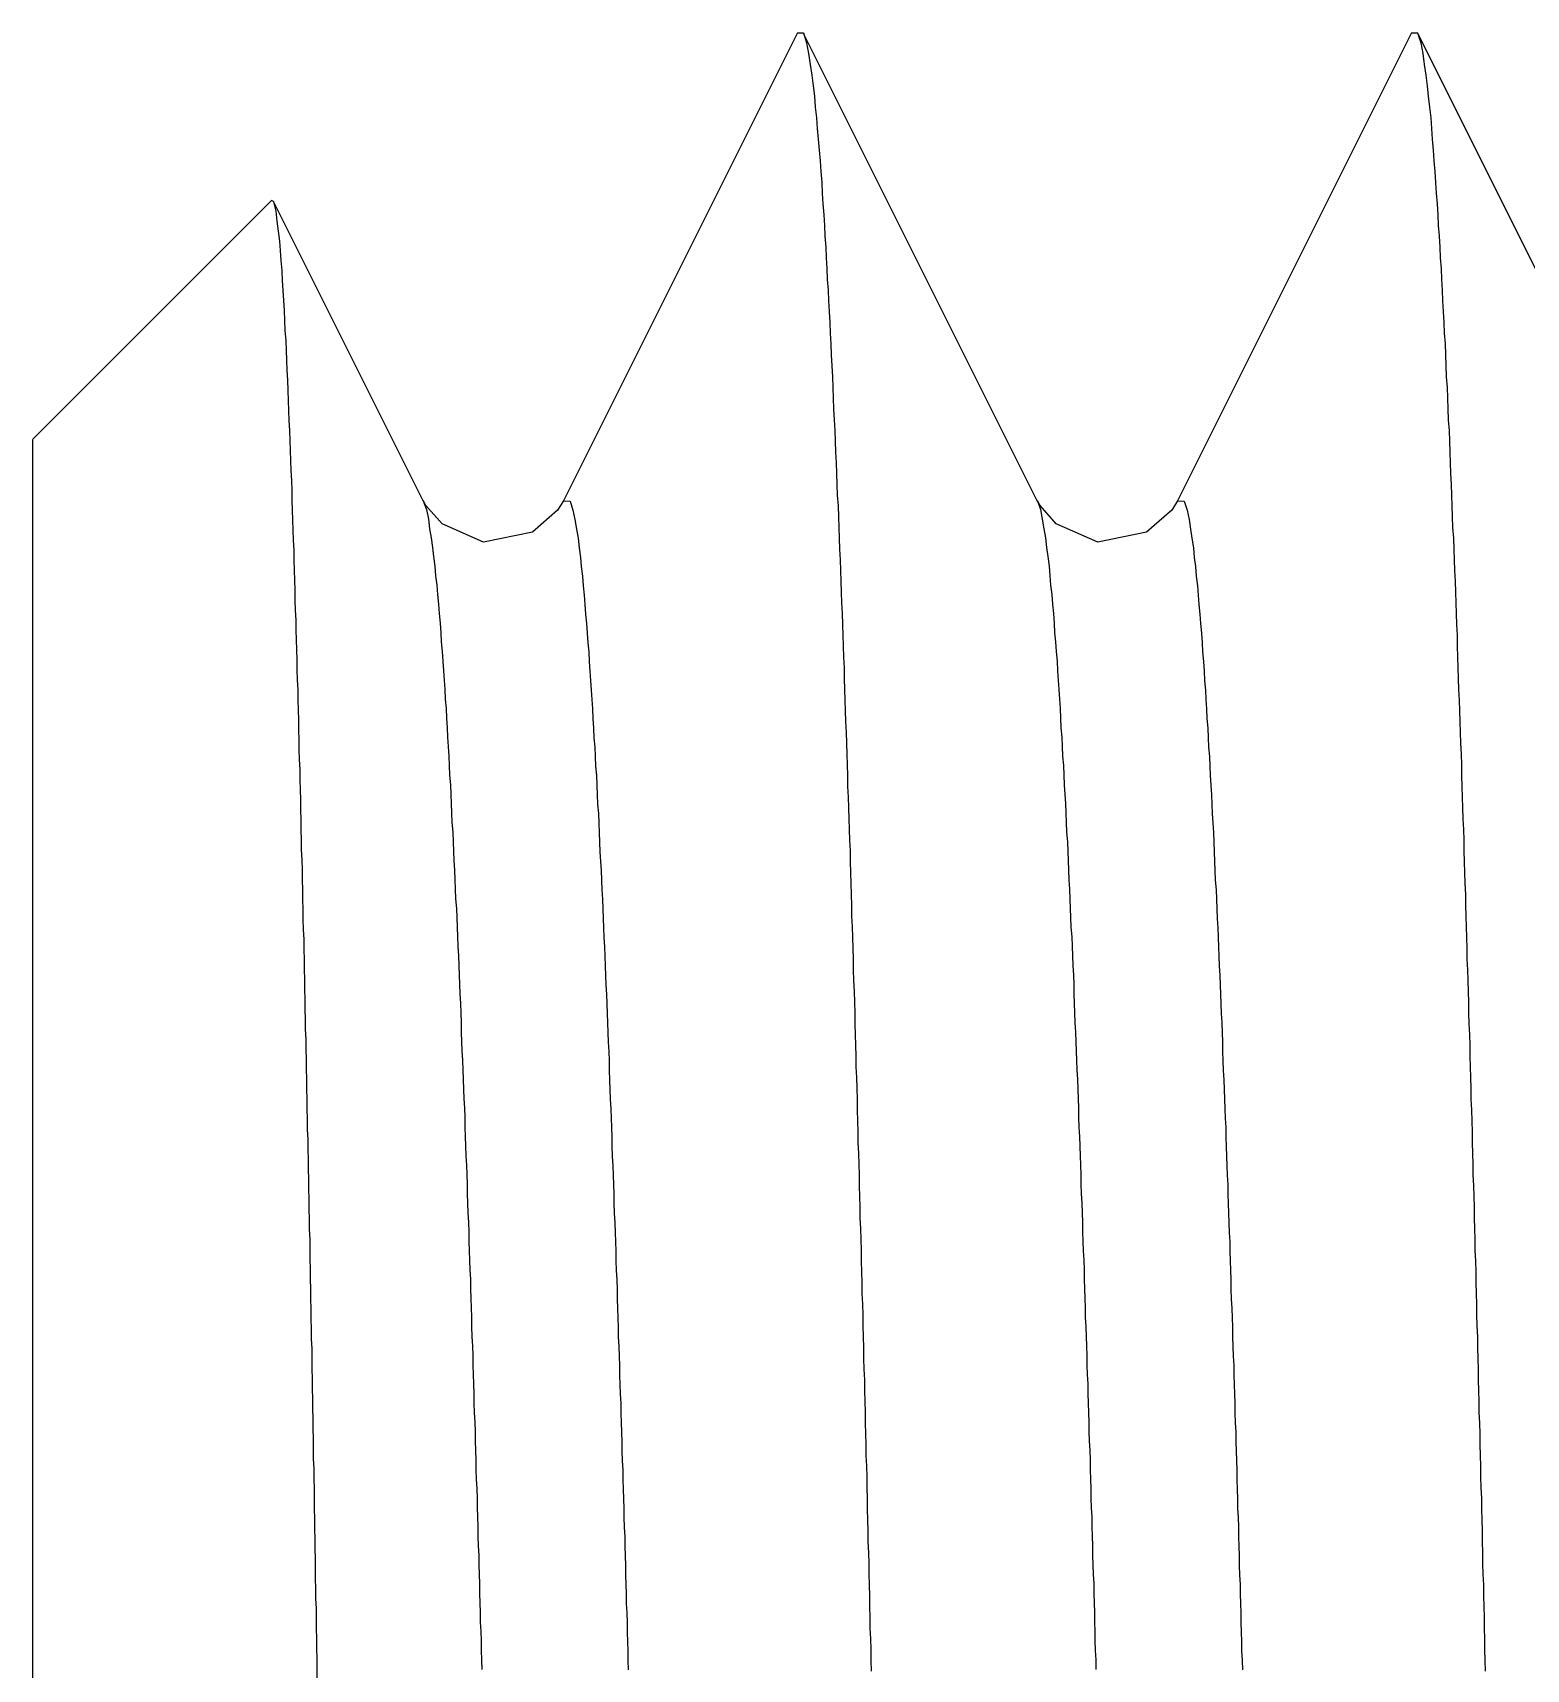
# Model space of a CAD drawing. Header units: millimetres. Extents: x 0 to 5600, y -67 to 2530.
# Drawn here: x 4035.683 to 4039.427, y 942.515 to 946.618 of the extents above; entities that cross this region are included whole.
import ezdxf

# ---------------------------------------------------------------- set-up
doc = ezdxf.new("R2010")
doc.units = ezdxf.units.MM
doc.layers.add('내부선 및 부속', color=4, linetype='Continuous')

msp = doc.modelspace()

# ---------------------------------------------------------------- linework, layer by layer
at = {"layer": '내부선 및 부속', "linetype": 'Continuous'}
for p, q in [((4037.6, 946.6177), (4037.0131, 945.4446)), ((4037.6, 946.6177), (4037.6146, 946.6177)), ((4038.2014, 945.4446), (4037.6146, 946.6177)), ((4039.1398, 946.6177), (4038.553, 945.4446)), ((4039.1398, 946.6177), (4039.1544, 946.6177)), ((4039.7413, 945.4446), (4039.1544, 946.6177)), ((4035.6825, 945.5985), (4036.2813, 946.1973)), ((4036.2863, 946.1948), (4036.2813, 946.1973)), ((4036.6616, 945.4446), (4036.2863, 946.1948)), ((4035.6825, 914.8023), (4035.6825, 945.5982))]:
    msp.add_line(p, q, dxfattribs=at)
at = {"layer": '내부선 및 부속', "linetype": 'Continuous', "flags": 128}
for points in [[(4037.6148, 946.6175), (4037.6228, 946.5925), (4037.6278, 946.5655), (4037.6318, 946.5385), (4037.6358, 946.5115), (4037.6398, 946.4845), (4037.6428, 946.4585), (4037.6448, 946.4315), (4037.6478, 946.4045), (4037.6498, 946.3775), (4037.6518, 946.3505), (4037.6548, 946.3235), (4037.6568, 946.2965), (4037.6588, 946.2695), (4037.6608, 946.2425), (4037.6618, 946.2155), (4037.6638, 946.1885), (4037.6658, 946.1615), (4037.6678, 946.1345), (4037.6688, 946.1075), (4037.6708, 946.0805), (4037.6718, 946.0535), (4037.6738, 946.0265), (4037.6748, 945.9995), (4037.6768, 945.9725), (4037.6778, 945.9455), (4037.6798, 945.9185), (4037.6808, 945.8915), (4037.6818, 945.8645), (4037.6838, 945.8375), (4037.6848, 945.8105), (4037.6858, 945.7825), (4037.6878, 945.7555), (4037.6888, 945.7285), (4037.6898, 945.7015), (4037.6908, 945.6745), (4037.6918, 945.6475), (4037.6938, 945.6205), (4037.6948, 945.5935), (4037.6958, 945.5665), (4037.6968, 945.5395), (4037.6978, 945.5125), (4037.6988, 945.4855), (4037.6998, 945.4585), (4037.7018, 945.4315), (4037.7028, 945.4045), (4037.7038, 945.3775), (4037.7048, 945.3505), (4037.7058, 945.3235), (4037.7068, 945.2965), (4037.7078, 945.2695), (4037.7088, 945.2425), (4037.7098, 945.2155), (4037.7108, 945.1885), (4037.7118, 945.1615), (4037.7128, 945.1345), (4037.7138, 945.1075), (4037.7148, 945.0805), (4037.7158, 945.0525), (4037.7168, 945.0255), (4037.7168, 944.9985), (4037.7178, 944.9715), (4037.7188, 944.9445), (4037.7198, 944.9175), (4037.7208, 944.8905), (4037.7218, 944.8635), (4037.7228, 944.8365), (4037.7238, 944.8095), (4037.7248, 944.7825), (4037.7258, 944.7555), (4037.7258, 944.7285), (4037.7268, 944.7015), (4037.7278, 944.6745), (4037.7288, 944.6475), (4037.7298, 944.6205), (4037.7308, 944.5935), (4037.7318, 944.5665), (4037.7318, 944.5395), (4037.7328, 944.5125), (4037.7338, 944.4855), (4037.7348, 944.4575), (4037.7358, 944.4305), (4037.7358, 944.4035), (4037.7368, 944.3765), (4037.7378, 944.3495), (4037.7388, 944.3225), (4037.7398, 944.2955), (4037.7398, 944.2685), (4037.7408, 944.2415), (4037.7418, 944.2145), (4037.7428, 944.1875), (4037.7438, 944.1605), (4037.7438, 944.1335), (4037.7448, 944.1065), (4037.7458, 944.0795), (4037.7468, 944.0525), (4037.7468, 944.0255), (4037.7478, 943.9985), (4037.7488, 943.9715), (4037.7498, 943.9445), (4037.7498, 943.9175), (4037.7498, 943.9175), (4037.7508, 943.8895), (4037.7518, 943.8625), (4037.7518, 943.8355), (4037.7528, 943.8085), (4037.7538, 943.7815), (4037.7548, 943.7545), (4037.7548, 943.7275), (4037.7558, 943.7005), (4037.7568, 943.6735), (4037.7568, 943.6465), (4037.7578, 943.6195), (4037.7588, 943.5925), (4037.7598, 943.5655), (4037.7598, 943.5385), (4037.7608, 943.5115), (4037.7618, 943.4845), (4037.7618, 943.4575), (4037.7628, 943.4305), (4037.7638, 943.4035), (4037.7638, 943.3765), (4037.7648, 943.3485), (4037.7658, 943.3215), (4037.7658, 943.2945), (4037.7668, 943.2675), (4037.7678, 943.2405), (4037.7678, 943.2135), (4037.7688, 943.1865), (4037.7698, 943.1595), (4037.7698, 943.1325), (4037.7708, 943.1055), (4037.7718, 943.0785), (4037.7718, 943.0515), (4037.7728, 943.0245), (4037.7738, 942.9975), (4037.7738, 942.9705), (4037.7748, 942.9435), (4037.7748, 942.9165), (4037.7758, 942.8895), (4037.7768, 942.8625), (4037.7768, 942.8355), (4037.7778, 942.8075), (4037.7788, 942.7805), (4037.7788, 942.7535), (4037.7798, 942.7265), (4037.7808, 942.6995), (4037.7808, 942.6725), (4037.7818, 942.6455), (4037.7818, 942.6185), (4037.7828, 942.5915), (4037.7838, 942.5645), (4037.7838, 942.5375), (4037.7848, 942.5105)], [(4039.1548, 946.6175), (4039.1628, 946.5925), (4039.1678, 946.5655), (4039.1718, 946.5385), (4039.1758, 946.5115), (4039.1788, 946.4845), (4039.1818, 946.4585), (4039.1848, 946.4315), (4039.1878, 946.4045), (4039.1898, 946.3775), (4039.1918, 946.3505), (4039.1938, 946.3235), (4039.1958, 946.2965), (4039.1978, 946.2695), (4039.1998, 946.2425), (4039.2018, 946.2155), (4039.2038, 946.1885), (4039.2058, 946.1615), (4039.2068, 946.1345), (4039.2088, 946.1075), (4039.2108, 946.0805), (4039.2118, 946.0535), (4039.2138, 946.0265), (4039.2148, 945.9995), (4039.2168, 945.9725), (4039.2178, 945.9455), (4039.2188, 945.9185), (4039.2208, 945.8915), (4039.2218, 945.8645), (4039.2238, 945.8375), (4039.2248, 945.8105), (4039.2258, 945.7825), (4039.2268, 945.7555), (4039.2288, 945.7285), (4039.2298, 945.7015), (4039.2308, 945.6745), (4039.2318, 945.6475), (4039.2338, 945.6205), (4039.2348, 945.5935), (4039.2358, 945.5665), (4039.2368, 945.5395), (4039.2378, 945.5125), (4039.2388, 945.4855), (4039.2398, 945.4585), (4039.2408, 945.4315), (4039.2418, 945.4045), (4039.2428, 945.3775), (4039.2448, 945.3505), (4039.2458, 945.3235), (4039.2468, 945.2965), (4039.2478, 945.2695), (4039.2488, 945.2425), (4039.2498, 945.2155), (4039.2508, 945.1885), (4039.2518, 945.1615), (4039.2528, 945.1345), (4039.2538, 945.1075), (4039.2538, 945.0805), (4039.2548, 945.0525), (4039.2558, 945.0255), (4039.2568, 944.9985), (4039.2578, 944.9715), (4039.2588, 944.9445), (4039.2598, 944.9175), (4039.2608, 944.8905), (4039.2618, 944.8635), (4039.2628, 944.8365), (4039.2638, 944.8095), (4039.2648, 944.7825), (4039.2648, 944.7555), (4039.2658, 944.7285), (4039.2668, 944.7015), (4039.2678, 944.6745), (4039.2688, 944.6475), (4039.2698, 944.6205), (4039.2708, 944.5935), (4039.2708, 944.5665), (4039.2718, 944.5395), (4039.2728, 944.5125), (4039.2738, 944.4855), (4039.2748, 944.4575), (4039.2748, 944.4305), (4039.2758, 944.4035), (4039.2768, 944.3765), (4039.2778, 944.3495), (4039.2788, 944.3225), (4039.2788, 944.2955), (4039.2798, 944.2685), (4039.2808, 944.2415), (4039.2818, 944.2145), (4039.2828, 944.1875), (4039.2828, 944.1605), (4039.2838, 944.1335), (4039.2848, 944.1065), (4039.2858, 944.0795), (4039.2858, 944.0525), (4039.2868, 944.0255), (4039.2878, 943.9985), (4039.2888, 943.9715), (4039.2888, 943.9445), (4039.2898, 943.9175), (4039.2898, 943.9175), (4039.2908, 943.8895), (4039.2918, 943.8625), (4039.2918, 943.8355), (4039.2928, 943.8085), (4039.2938, 943.7815), (4039.2938, 943.7545), (4039.2948, 943.7275), (4039.2958, 943.7005), (4039.2968, 943.6735), (4039.2968, 943.6465), (4039.2978, 943.6195), (4039.2988, 943.5925), (4039.2988, 943.5655), (4039.2998, 943.5385), (4039.3008, 943.5115), (4039.3008, 943.4845), (4039.3018, 943.4575), (4039.3028, 943.4305), (4039.3028, 943.4035), (4039.3038, 943.3765), (4039.3048, 943.3485), (4039.3048, 943.3215), (4039.3058, 943.2945), (4039.3068, 943.2675), (4039.3068, 943.2405), (4039.3078, 943.2135), (4039.3088, 943.1865), (4039.3088, 943.1595), (4039.3098, 943.1325), (4039.3108, 943.1055), (4039.3108, 943.0785), (4039.3118, 943.0515), (4039.3128, 943.0245), (4039.3128, 942.9975), (4039.3138, 942.9705), (4039.3148, 942.9435), (4039.3148, 942.9165), (4039.3158, 942.8895), (4039.3168, 942.8625), (4039.3168, 942.8355), (4039.3178, 942.8075), (4039.3178, 942.7805), (4039.3188, 942.7535), (4039.3198, 942.7265), (4039.3198, 942.6995), (4039.3208, 942.6725), (4039.3218, 942.6455), (4039.3218, 942.6185), (4039.3228, 942.5915), (4039.3228, 942.5645), (4039.3238, 942.5375), (4039.3248, 942.5105)], [(4036.3958, 942.4925), (4036.3958, 942.5175), (4036.3958, 942.5425), (4036.3948, 942.5675), (4036.3948, 942.5925), (4036.3938, 942.6175), (4036.3938, 942.6425), (4036.3938, 942.6675), (4036.3928, 942.6925), (4036.3928, 942.7175), (4036.3928, 942.7175), (4036.3918, 942.7425), (4036.3918, 942.7675), (4036.3918, 942.7925), (4036.3908, 942.8175), (4036.3908, 942.8425), (4036.3898, 942.8675), (4036.3898, 942.8925), (4036.3888, 942.9175), (4036.3888, 942.9425), (4036.3888, 942.9675), (4036.3878, 942.9925), (4036.3878, 943.0175), (4036.3868, 943.0425), (4036.3868, 943.0675), (4036.3868, 943.0925), (4036.3858, 943.1185), (4036.3858, 943.1435), (4036.3848, 943.1685), (4036.3848, 943.1935), (4036.3838, 943.2185), (4036.3838, 943.2435), (4036.3828, 943.2685), (4036.3828, 943.2935), (4036.3828, 943.3185), (4036.3818, 943.3435), (4036.3818, 943.3685), (4036.3808, 943.3935), (4036.3808, 943.4185), (4036.3798, 943.4435), (4036.3798, 943.4685), (4036.3788, 943.4935), (4036.3788, 943.5185), (4036.3778, 943.5435), (4036.3778, 943.5685), (4036.3778, 943.5935), (4036.3768, 943.6185), (4036.3768, 943.6435), (4036.3758, 943.6685), (4036.3758, 943.6935), (4036.3748, 943.7185), (4036.3748, 943.7435), (4036.3738, 943.7685), (4036.3738, 943.7935), (4036.3728, 943.8185), (4036.3728, 943.8435), (4036.3718, 943.8685), (4036.3718, 943.8945), (4036.3708, 943.9195), (4036.3708, 943.9445), (4036.3698, 943.9695), (4036.3698, 943.9945), (4036.3688, 944.0195), (4036.3688, 944.0445), (4036.3678, 944.0695), (4036.3678, 944.0945), (4036.3668, 944.1195), (4036.3668, 944.1445), (4036.3658, 944.1695), (4036.3658, 944.1945), (4036.3648, 944.2195), (4036.3648, 944.2445), (4036.3638, 944.2695), (4036.3638, 944.2945), (4036.3628, 944.3195), (4036.3628, 944.3445), (4036.3618, 944.3695), (4036.3608, 944.3945), (4036.3608, 944.4195), (4036.3598, 944.4445), (4036.3598, 944.4695), (4036.3588, 944.4945), (4036.3588, 944.5195), (4036.3578, 944.5445), (4036.3568, 944.5695), (4036.3568, 944.5945), (4036.3558, 944.6195), (4036.3558, 944.6445), (4036.3548, 944.6695), (4036.3548, 944.6945), (4036.3538, 944.7205), (4036.3528, 944.7455), (4036.3528, 944.7705), (4036.3518, 944.7955), (4036.3508, 944.8205), (4036.3508, 944.8455), (4036.3498, 944.8705), (4036.3498, 944.8955), (4036.3488, 944.9205), (4036.3478, 944.9455), (4036.3478, 944.9705), (4036.3468, 944.9955), (4036.3458, 945.0205), (4036.3458, 945.0455), (4036.3448, 945.0705), (4036.3438, 945.0955), (4036.3428, 945.1205), (4036.3428, 945.1455), (4036.3418, 945.1705), (4036.3408, 945.1955), (4036.3408, 945.2205), (4036.3408, 945.2205), (4036.3398, 945.2455), (4036.3388, 945.2705), (4036.3378, 945.2955), (4036.3378, 945.3205), (4036.3368, 945.3455), (4036.3358, 945.3705), (4036.3348, 945.3955), (4036.3338, 945.4205), (4036.3328, 945.4455), (4036.3328, 945.4705), (4036.3318, 945.4955), (4036.3308, 945.5205), (4036.3298, 945.5455), (4036.3288, 945.5705), (4036.3278, 945.5955), (4036.3268, 945.6205), (4036.3258, 945.6455), (4036.3248, 945.6705), (4036.3238, 945.6955), (4036.3228, 945.7205), (4036.3218, 945.7465), (4036.3208, 945.7715), (4036.3198, 945.7965), (4036.3188, 945.8215), (4036.3178, 945.8465), (4036.3158, 945.8715), (4036.3148, 945.8965), (4036.3138, 945.9215), (4036.3118, 945.9465), (4036.3108, 945.9715), (4036.3088, 945.9965), (4036.3078, 946.0215), (4036.3058, 946.0465), (4036.3038, 946.0715), (4036.3018, 946.0955), (4036.2988, 946.1205), (4036.2958, 946.1455), (4036.2928, 946.1705), (4036.2868, 946.1945), (4036.2868, 946.1945)], [(4037.0131, 945.4446), (4036.9986, 945.4211), (4036.9355, 945.3656), (4036.8131, 945.3406), (4036.7088, 945.3866), (4036.6684, 945.4325), (4036.6616, 945.4447)], [(4036.6618, 945.4445), (4036.6698, 945.4225), (4036.6748, 945.3985), (4036.6778, 945.3745), (4036.6818, 945.3515), (4036.6848, 945.3275), (4036.6878, 945.3045), (4036.6908, 945.2805), (4036.6928, 945.2565), (4036.6958, 945.2325), (4036.6978, 945.2095), (4036.6998, 945.1855), (4036.7018, 945.1615), (4036.7038, 945.1375), (4036.7058, 945.1135), (4036.7068, 945.0905), (4036.7088, 945.0665), (4036.7108, 945.0425), (4036.7128, 945.0185), (4036.7138, 944.9945), (4036.7158, 944.9715), (4036.7168, 944.9475), (4036.7188, 944.9235), (4036.7198, 944.8995), (4036.7218, 944.8755), (4036.7228, 944.8515), (4036.7238, 944.8285), (4036.7258, 944.8045), (4036.7268, 944.7805), (4036.7278, 944.7565), (4036.7298, 944.7325), (4036.7308, 944.7085), (4036.7318, 944.6855), (4036.7328, 944.6615), (4036.7338, 944.6375), (4036.7358, 944.6135), (4036.7368, 944.5895), (4036.7378, 944.5655), (4036.7388, 944.5425), (4036.7398, 944.5185), (4036.7408, 944.4945), (4036.7418, 944.4705), (4036.7428, 944.4465), (4036.7448, 944.4225), (4036.7458, 944.3995), (4036.7468, 944.3755), (4036.7478, 944.3515), (4036.7488, 944.3275), (4036.7498, 944.3035), (4036.7508, 944.2795), (4036.7518, 944.2555), (4036.7528, 944.2325), (4036.7538, 944.2085), (4036.7548, 944.1845), (4036.7558, 944.1605), (4036.7568, 944.1365), (4036.7568, 944.1125), (4036.7578, 944.0885), (4036.7588, 944.0655), (4036.7598, 944.0415), (4036.7608, 944.0175), (4036.7618, 943.9935), (4036.7628, 943.9695), (4036.7638, 943.9455), (4036.7648, 943.9225), (4036.7658, 943.8985), (4036.7658, 943.8745), (4036.7668, 943.8505), (4036.7678, 943.8265), (4036.7688, 943.8025), (4036.7698, 943.7785), (4036.7708, 943.7555), (4036.7718, 943.7315), (4036.7718, 943.7075), (4036.7728, 943.6835), (4036.7738, 943.6595), (4036.7748, 943.6355), (4036.7758, 943.6115), (4036.7758, 943.5885), (4036.7768, 943.5645), (4036.7778, 943.5405), (4036.7788, 943.5165), (4036.7798, 943.4925), (4036.7798, 943.4685), (4036.7808, 943.4445), (4036.7818, 943.4215), (4036.7828, 943.3975), (4036.7828, 943.3735), (4036.7838, 943.3495), (4036.7848, 943.3255), (4036.7858, 943.3015), (4036.7858, 943.2775), (4036.7868, 943.2545), (4036.7878, 943.2305), (4036.7888, 943.2065), (4036.7888, 943.1825), (4036.7898, 943.1585), (4036.7908, 943.1345), (4036.7918, 943.1105), (4036.7918, 943.0875), (4036.7928, 943.0635), (4036.7928, 943.0635), (4036.7938, 943.0395), (4036.7938, 943.0155), (4036.7948, 942.9915), (4036.7958, 942.9675), (4036.7968, 942.9435), (4036.7968, 942.9205), (4036.7978, 942.8965), (4036.7988, 942.8725), (4036.7988, 942.8485), (4036.7998, 942.8245), (4036.8008, 942.8005), (4036.8008, 942.7765), (4036.8018, 942.7535), (4036.8028, 942.7295), (4036.8028, 942.7055), (4036.8038, 942.6815), (4036.8048, 942.6575), (4036.8048, 942.6335), (4036.8058, 942.6095), (4036.8068, 942.5865), (4036.8068, 942.5625), (4036.8078, 942.5385), (4036.8088, 942.5145)], [(4037.0128, 945.4445), (4037.0298, 945.4435), (4037.0368, 945.4205), (4037.0418, 945.3975), (4037.0458, 945.3735), (4037.0498, 945.3505), (4037.0528, 945.3265), (4037.0558, 945.3025), (4037.0578, 945.2795), (4037.0608, 945.2555), (4037.0628, 945.2315), (4037.0648, 945.2075), (4037.0668, 945.1845), (4037.0688, 945.1605), (4037.0708, 945.1365), (4037.0728, 945.1125), (4037.0748, 945.0885), (4037.0768, 945.0655), (4037.0778, 945.0415), (4037.0798, 945.0175), (4037.0808, 944.9935), (4037.0828, 944.9695), (4037.0848, 944.9465), (4037.0858, 944.9225), (4037.0868, 944.8985), (4037.0888, 944.8745), (4037.0898, 944.8505), (4037.0918, 944.8265), (4037.0928, 944.8035), (4037.0938, 944.7795), (4037.0958, 944.7555), (4037.0968, 944.7315), (4037.0978, 944.7075), (4037.0988, 944.6835), (4037.1008, 944.6605), (4037.1018, 944.6365), (4037.1028, 944.6125), (4037.1038, 944.5885), (4037.1048, 944.5645), (4037.1058, 944.5405), (4037.1078, 944.5175), (4037.1088, 944.4935), (4037.1098, 944.4695), (4037.1108, 944.4455), (4037.1118, 944.4215), (4037.1128, 944.3975), (4037.1138, 944.3735), (4037.1148, 944.3505), (4037.1158, 944.3265), (4037.1168, 944.3025), (4037.1178, 944.2785), (4037.1188, 944.2545), (4037.1198, 944.2305), (4037.1208, 944.2075), (4037.1218, 944.1835), (4037.1228, 944.1595), (4037.1238, 944.1355), (4037.1248, 944.1115), (4037.1258, 944.0875), (4037.1268, 944.0635), (4037.1278, 944.0405), (4037.1278, 944.0165), (4037.1288, 943.9925), (4037.1298, 943.9685), (4037.1308, 943.9445), (4037.1318, 943.9205), (4037.1328, 943.8965), (4037.1338, 943.8735), (4037.1348, 943.8495), (4037.1348, 943.8255), (4037.1358, 943.8015), (4037.1368, 943.7775), (4037.1378, 943.7535), (4037.1388, 943.7305), (4037.1398, 943.7065), (4037.1398, 943.6825), (4037.1408, 943.6585), (4037.1418, 943.6345), (4037.1428, 943.6105), (4037.1438, 943.5865), (4037.1448, 943.5635), (4037.1448, 943.5395), (4037.1458, 943.5155), (4037.1468, 943.4915), (4037.1478, 943.4675), (4037.1478, 943.4435), (4037.1488, 943.4195), (4037.1498, 943.3965), (4037.1508, 943.3725), (4037.1508, 943.3485), (4037.1518, 943.3245), (4037.1528, 943.3005), (4037.1538, 943.2765), (4037.1538, 943.2525), (4037.1548, 943.2295), (4037.1558, 943.2055), (4037.1568, 943.1815), (4037.1568, 943.1575), (4037.1578, 943.1335), (4037.1588, 943.1095), (4037.1598, 943.0855), (4037.1598, 943.0855), (4037.1598, 943.0625), (4037.1608, 943.0385), (4037.1618, 943.0145), (4037.1618, 942.9905), (4037.1628, 942.9665), (4037.1638, 942.9425), (4037.1648, 942.9185), (4037.1648, 942.8955), (4037.1658, 942.8715), (4037.1668, 942.8475), (4037.1668, 942.8235), (4037.1678, 942.7995), (4037.1688, 942.7755), (4037.1688, 942.7515), (4037.1698, 942.7285), (4037.1708, 942.7045), (4037.1708, 942.6805), (4037.1718, 942.6565), (4037.1728, 942.6325), (4037.1728, 942.6085), (4037.1738, 942.5845), (4037.1748, 942.5615), (4037.1748, 942.5375), (4037.1758, 942.5135)], [(4038.553, 945.4446), (4038.5385, 945.4211), (4038.4753, 945.3656), (4038.3529, 945.3406), (4038.2486, 945.3866), (4038.2082, 945.4325), (4038.2014, 945.4447)], [(4038.2018, 945.4445), (4038.2098, 945.4225), (4038.2138, 945.3985), (4038.2178, 945.3745), (4038.2218, 945.3515), (4038.2248, 945.3275), (4038.2278, 945.3045), (4038.2308, 945.2805), (4038.2328, 945.2565), (4038.2348, 945.2325), (4038.2378, 945.2095), (4038.2398, 945.1855), (4038.2418, 945.1615), (4038.2438, 945.1375), (4038.2448, 945.1135), (4038.2468, 945.0905), (4038.2488, 945.0665), (4038.2508, 945.0425), (4038.2518, 945.0185), (4038.2538, 944.9945), (4038.2558, 944.9715), (4038.2568, 944.9475), (4038.2588, 944.9235), (4038.2598, 944.8995), (4038.2608, 944.8755), (4038.2628, 944.8515), (4038.2638, 944.8285), (4038.2648, 944.8045), (4038.2668, 944.7805), (4038.2678, 944.7565), (4038.2688, 944.7325), (4038.2708, 944.7085), (4038.2718, 944.6855), (4038.2728, 944.6615), (4038.2738, 944.6375), (4038.2748, 944.6135), (4038.2768, 944.5895), (4038.2778, 944.5655), (4038.2788, 944.5425), (4038.2798, 944.5185), (4038.2808, 944.4945), (4038.2818, 944.4705), (4038.2828, 944.4465), (4038.2838, 944.4225), (4038.2848, 944.3995), (4038.2858, 944.3755), (4038.2878, 944.3515), (4038.2888, 944.3275), (4038.2898, 944.3035), (4038.2908, 944.2795), (4038.2918, 944.2555), (4038.2928, 944.2325), (4038.2928, 944.2085), (4038.2938, 944.1845), (4038.2948, 944.1605), (4038.2958, 944.1365), (4038.2968, 944.1125), (4038.2978, 944.0885), (4038.2988, 944.0655), (4038.2998, 944.0415), (4038.3008, 944.0175), (4038.3018, 943.9935), (4038.3028, 943.9695), (4038.3038, 943.9455), (4038.3048, 943.9225), (4038.3048, 943.8985), (4038.3058, 943.8745), (4038.3068, 943.8505), (4038.3078, 943.8265), (4038.3088, 943.8025), (4038.3098, 943.7785), (4038.3108, 943.7555), (4038.3108, 943.7315), (4038.3118, 943.7075), (4038.3128, 943.6835), (4038.3138, 943.6595), (4038.3148, 943.6355), (4038.3148, 943.6115), (4038.3158, 943.5885), (4038.3168, 943.5645), (4038.3178, 943.5405), (4038.3188, 943.5165), (4038.3188, 943.4925), (4038.3198, 943.4685), (4038.3208, 943.4445), (4038.3218, 943.4215), (4038.3218, 943.3975), (4038.3228, 943.3735), (4038.3238, 943.3495), (4038.3248, 943.3255), (4038.3258, 943.3015), (4038.3258, 943.2775), (4038.3268, 943.2545), (4038.3278, 943.2305), (4038.3278, 943.2065), (4038.3288, 943.1825), (4038.3298, 943.1585), (4038.3308, 943.1345), (4038.3308, 943.1105), (4038.3318, 943.0875), (4038.3328, 943.0635), (4038.3328, 943.0635), (4038.3338, 943.0395), (4038.3338, 943.0155), (4038.3348, 942.9915), (4038.3358, 942.9675), (4038.3358, 942.9435), (4038.3368, 942.9205), (4038.3378, 942.8965), (4038.3378, 942.8725), (4038.3388, 942.8485), (4038.3398, 942.8245), (4038.3398, 942.8005), (4038.3408, 942.7765), (4038.3418, 942.7535), (4038.3428, 942.7295), (4038.3428, 942.7055), (4038.3438, 942.6815), (4038.3448, 942.6575), (4038.3448, 942.6335), (4038.3458, 942.6095), (4038.3458, 942.5865), (4038.3468, 942.5625), (4038.3478, 942.5385), (4038.3478, 942.5145)], [(4038.5528, 945.4445), (4038.5698, 945.4435), (4038.5768, 945.4205), (4038.5818, 945.3975), (4038.5858, 945.3735), (4038.5888, 945.3505), (4038.5928, 945.3265), (4038.5948, 945.3025), (4038.5978, 945.2795), (4038.5998, 945.2555), (4038.6028, 945.2315), (4038.6048, 945.2075), (4038.6068, 945.1845), (4038.6088, 945.1605), (4038.6108, 945.1365), (4038.6128, 945.1125), (4038.6148, 945.0885), (4038.6158, 945.0655), (4038.6178, 945.0415), (4038.6198, 945.0175), (4038.6208, 944.9935), (4038.6228, 944.9695), (4038.6238, 944.9465), (4038.6258, 944.9225), (4038.6268, 944.8985), (4038.6288, 944.8745), (4038.6298, 944.8505), (4038.6308, 944.8265), (4038.6328, 944.8035), (4038.6338, 944.7795), (4038.6348, 944.7555), (4038.6368, 944.7315), (4038.6378, 944.7075), (4038.6388, 944.6835), (4038.6398, 944.6605), (4038.6418, 944.6365), (4038.6428, 944.6125), (4038.6438, 944.5885), (4038.6448, 944.5645), (4038.6458, 944.5405), (4038.6468, 944.5175), (4038.6478, 944.4935), (4038.6498, 944.4695), (4038.6508, 944.4455), (4038.6518, 944.4215), (4038.6528, 944.3975), (4038.6538, 944.3735), (4038.6548, 944.3505), (4038.6558, 944.3265), (4038.6568, 944.3025), (4038.6578, 944.2785), (4038.6588, 944.2545), (4038.6598, 944.2305), (4038.6608, 944.2075), (4038.6618, 944.1835), (4038.6628, 944.1595), (4038.6638, 944.1355), (4038.6648, 944.1115), (4038.6658, 944.0875), (4038.6658, 944.0635), (4038.6668, 944.0405), (4038.6678, 944.0165), (4038.6688, 943.9925), (4038.6698, 943.9685), (4038.6708, 943.9445), (4038.6718, 943.9205), (4038.6728, 943.8965), (4038.6738, 943.8735), (4038.6738, 943.8495), (4038.6748, 943.8255), (4038.6758, 943.8015), (4038.6768, 943.7775), (4038.6778, 943.7535), (4038.6788, 943.7305), (4038.6788, 943.7065), (4038.6798, 943.6825), (4038.6808, 943.6585), (4038.6818, 943.6345), (4038.6828, 943.6105), (4038.6838, 943.5865), (4038.6838, 943.5635), (4038.6848, 943.5395), (4038.6858, 943.5155), (4038.6868, 943.4915), (4038.6868, 943.4675), (4038.6878, 943.4435), (4038.6888, 943.4195), (4038.6898, 943.3965), (4038.6908, 943.3725), (4038.6908, 943.3485), (4038.6918, 943.3245), (4038.6928, 943.3005), (4038.6938, 943.2765), (4038.6938, 943.2525), (4038.6948, 943.2295), (4038.6958, 943.2055), (4038.6968, 943.1815), (4038.6968, 943.1575), (4038.6978, 943.1335), (4038.6988, 943.1095), (4038.6988, 943.0855), (4038.6988, 943.0855), (4038.6998, 943.0625), (4038.7008, 943.0385), (4038.7018, 943.0145), (4038.7018, 942.9905), (4038.7028, 942.9665), (4038.7038, 942.9425), (4038.7038, 942.9185), (4038.7048, 942.8955), (4038.7058, 942.8715), (4038.7058, 942.8475), (4038.7068, 942.8235), (4038.7078, 942.7995), (4038.7078, 942.7755), (4038.7088, 942.7515), (4038.7098, 942.7285), (4038.7098, 942.7045), (4038.7108, 942.6805), (4038.7118, 942.6565), (4038.7118, 942.6325), (4038.7128, 942.6085), (4038.7138, 942.5845), (4038.7138, 942.5615), (4038.7148, 942.5375), (4038.7158, 942.5135)]]:
    msp.add_lwpolyline(points, dxfattribs=at)

doc.saveas('drawing.dxf')
